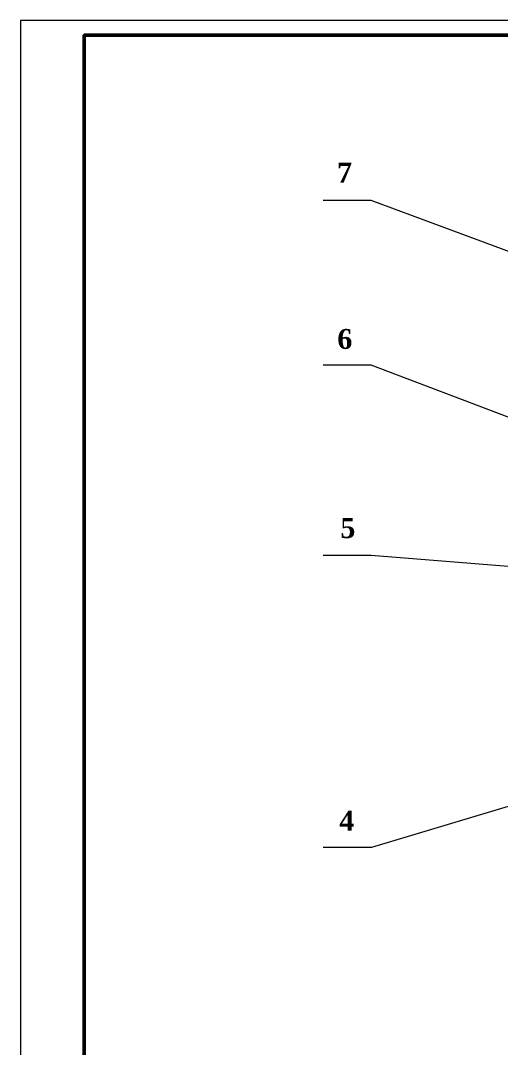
# Model space of a CAD drawing. Header units: inches. Extents: x -122986 to 27550, y -4965 to 6170.
# Drawn here: x 2096.6 to 2293.1, y 820.4 to 1240.2 of the extents above; entities that cross this region are included whole.
import ezdxf

# ---------------------------------------------------------------- set-up
doc = ezdxf.new("R2010")
doc.units = ezdxf.units.IN
doc.header["$LTSCALE"] = 2
doc.header["$MEASUREMENT"] = 0
doc.layers.add('1 mãnh', color=7, linetype='Continuous', lineweight=5)
doc.layers.add('1 Đậm', color=7, linetype='Continuous', lineweight=50)
doc.styles.add('vn', font='VTIMEN.TTF', dxfattribs={"height": 4})

msp = doc.modelspace()

# ---------------------------------------------------------------- linework, layer by layer
at = {"layer": '1 mãnh', "lineweight": 13, "ltscale": 15}
for p, q in [((2239.824, 1166.691), (2220.245, 1166.691)), ((2382.569, 1113.843), (2239.824, 1166.691)), ((2239.824, 1099.449), (2220.245, 1099.449)), ((2398.887, 1039.26), (2239.824, 1099.449)), ((2239.824, 1021.772), (2220.245, 1021.772)), ((2345.545, 1013.123), (2239.824, 1021.772)), ((2325.424, 928.161), (2239.955, 902.465)), ((2239.955, 902.465), (2220.245, 902.465))]:
    msp.add_line(p, q, dxfattribs=at)
at = {"layer": '1 mãnh', "ltscale": 15}
msp.add_lwpolyline([(2096.626, 399.211), (3285.626, 399.211), (3285.626, 1240.211), (2096.626, 1240.211)], close=True, dxfattribs=at)
at = {"layer": '1 Đậm', "ltscale": 0.2}
msp.add_lwpolyline([(2122.626, 404.211), (3280.626, 404.211), (3280.626, 1234.211), (2122.626, 1234.211)], close=True, dxfattribs=at)

# ---------------------------------------------------------------- texts
at = {"layer": '1 mãnh', "lineweight": 13, "ltscale": 2, "char_height": 8.12308, "width": 14.69244, "attachment_point": 1, "style": 'vn'}
for s, insert in [('\\A1;\\pi4.6874;{\\fTimes New Roman|b1|i0|c0|p18;7}', (2221.228, 1182.121)), ('\\A1;\\pi4.7461;{\\fTimes New Roman|b1|i0|c0|p18;6}', (2221.299, 1114.242)), ('\\A1;\\pi4.7696;{\\fTimes New Roman|b1|i0|c0|p18;5}', (2222.499, 1037))]:
    msp.add_mtext(s, dxfattribs=dict(at, insert=insert))
at = {"layer": '1 mãnh', "lineweight": 13, "ltscale": 15, "insert": (2225.718, 917.463), "char_height": 8.12308, "width": 7.34622, "attachment_point": 1, "style": 'vn'}
msp.add_mtext('\\A1;\\pi1.0613;{\\fTimes New Roman|b1|i0|c0|p18;4}', dxfattribs=at)

doc.saveas('drawing.dxf')
